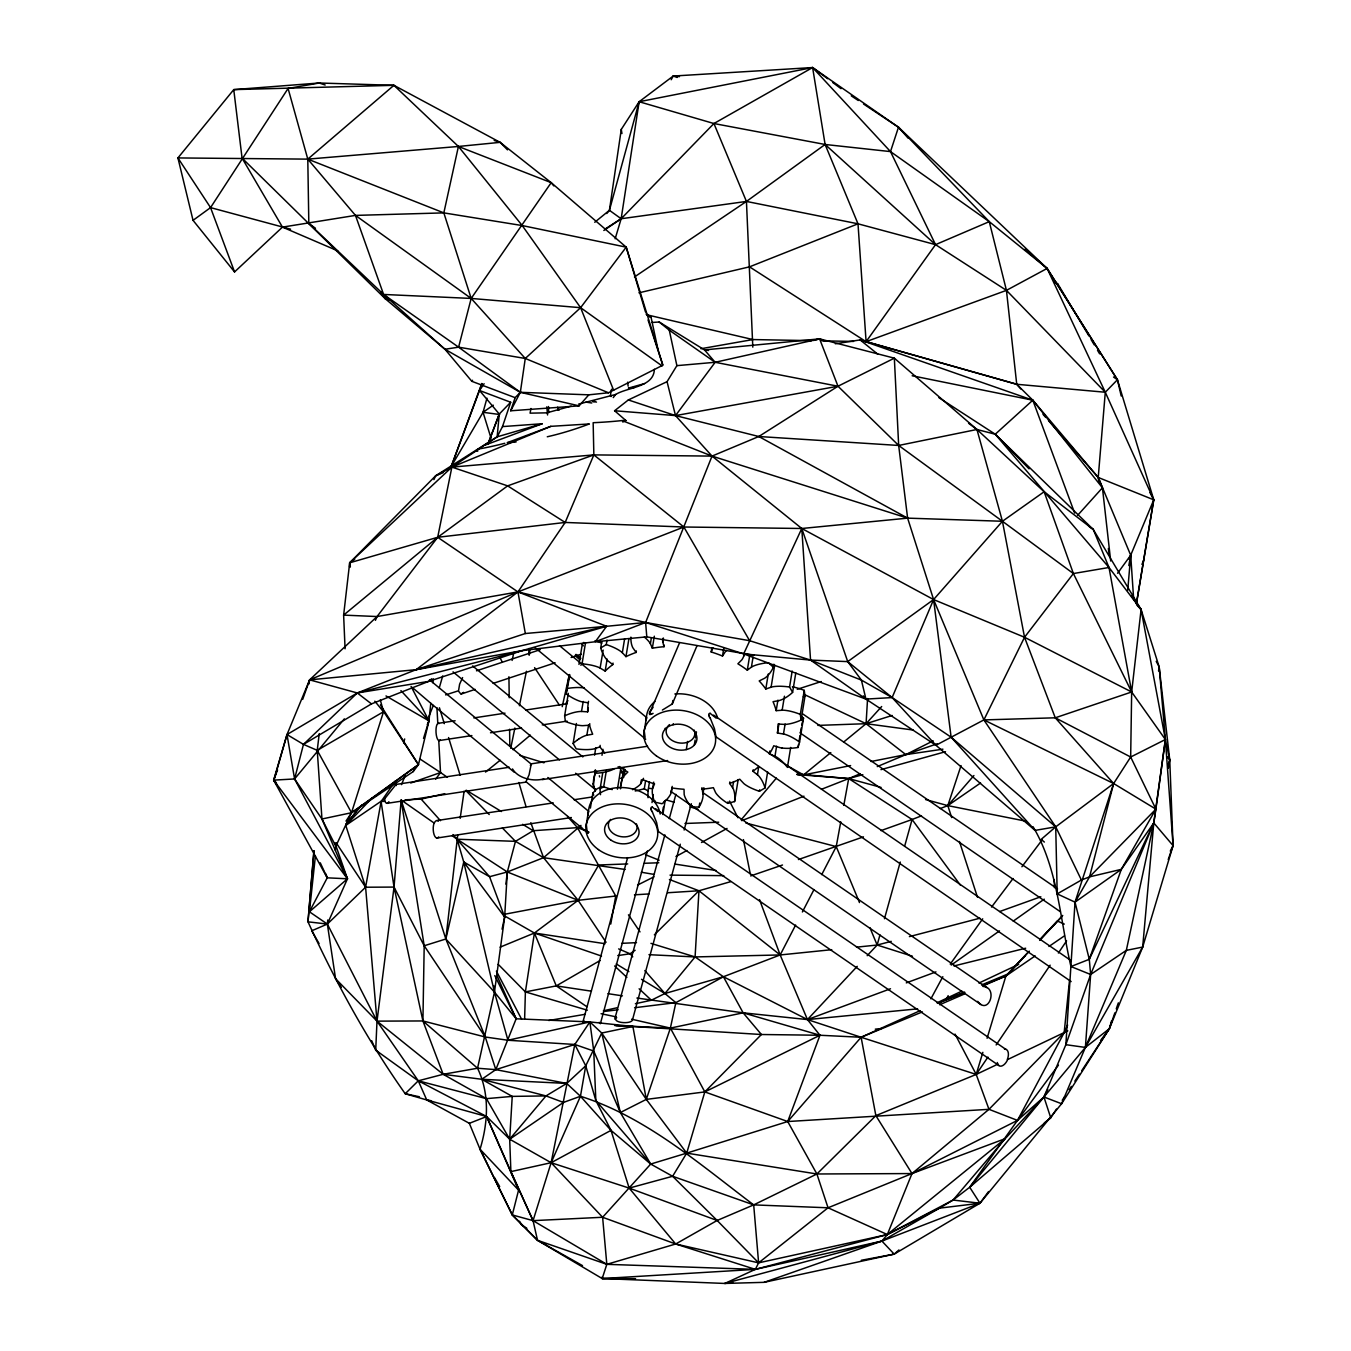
<?xml version="1.0" encoding="UTF-8"?>
<svg xmlns="http://www.w3.org/2000/svg" width="1351" height="1351" viewBox="0 0 1351 1351"><rect width="100%" height="100%" fill="white"/><g stroke="black" fill="none" stroke-linecap="round" stroke-linejoin="round"><path stroke-width="1.5" d="M645.086 737.308L644.241 730.992L646.453 717.381M752.811 347.173L746.444 201.434L713.919 123.532L639.141 101.73L621.274 129.409L609.419 210.3L606.734 213.542M526.147 781.368L529.085 774.798L531.281 763.822L647.551 746.242M313.888 850.775L307.994 921.821C335.369 981.704 367.134 1039.915 405.216 1093.736L426.73 1099.95L469.337 1123.323L480.044 1149.262L512.282 1214.937L537.512 1240.302L602.191 1278.553L724.812 1283.45L764.126 1282.335L894.193 1254.133L979.965 1203.234L1061.599 1103.75L1126.312 950.378L1153.788 822.928L1155.899 809.131L1130.669 757.016L1131.665 691.982L1141.088 609.571L1093.297 529.508L995.248 434.228L938.911 397.684M438.72 836.928A8.731 3.546 88.1 0 1 434.059 834.546A8.731 3.546 88.1 0 1 434.127 823.046L401.146 799.995L424.197 945.768L422.914 1020.951L443.162 1074.298L486.411 1098.65L509.682 1139.197L510.898 1171.621L533.054 1220.645L537.512 1240.302L582.501 1265.617M349.571 567.015L349.673 562.81L435.613 475.822L497.168 436.829L542.275 423.724L502.488 426.595L497.168 436.829L475.755 450.829A173.705 82.175 -26.1 0 0 477.73 451.2M524.644 1018.519L525.387 991.904L534.405 933.017L578.127 900.323L598.696 864.995L627.708 863.914M602.293 1276.763L602.191 1278.553L635.544 1278.671M649.578 714.341L649.713 713.075M988.577 1191.548L979.965 1203.234L881.916 1241.079L755.344 1269.366L606.819 1264.333L537.512 1240.302L512.282 1214.937L480.044 1149.262C488.099 1122.681 489.873 1093.803 477.545 1068.236L494.466 992.09L504.649 917.008L507.317 871.969L515.474 841.352L533.189 830.713L581.606 827.352M1056.482 1109.07L1050.74 1117.801L969.697 1187.242L953.08 1200.043L939.485 1208.149L887.337 1234.544L758.62 1262.847L717.145 1220.477L629.161 1188.103L551.124 1162.704L509.682 1139.197L512.232 1096.387L481.733 1079.28L443.162 1074.298L418.286 1080.817L405.216 1093.736L419.401 1096.759M867.578 698.535L866.075 723.697L843.632 742.087M764.126 1282.335L881.916 1241.079L939.485 1208.149L979.965 1203.234L969.697 1187.242L1043.935 1096.995L1065.855 1044.678L1075.024 902.147L1113.629 783.529L1130.669 757.016L1165.389 739.521L1159.175 666.904L1141.088 609.571L1131.463 595.859M588.209 812.694L588.192 815.177M732.766 1282.487L724.812 1283.45L755.344 1269.366L887.337 1234.544L953.08 1200.043L1005.212 1138.657L1043.935 1096.995L1085.393 1047.43L1090.645 974.493L1089.294 959.311L1075.024 902.147L1089.548 876.867L1155.899 809.131L1165.389 739.521L1141.088 609.571L1109.002 567.488L995.248 434.228L976.942 429.483L968.599 423.285M314.023 850.877L307.994 921.821L327.347 924.067L365.597 887.219L381.1 801.565L395.522 780.76M680.262 844.206L632.336 1020.377C629.684 1024.598 611.412 1022.538 616.681 1017.59M1098.819 481.648L1098.228 477.46L1105.287 392.246L1047.126 268.444L898.483 127.23L812.61 67.55L673.22 76.044L639.141 101.73L609.419 210.3L594.744 222.273M1127.73 590.286L1130.703 555.227L1153.754 499.819L1117.429 379.749L1047.126 268.444L1024.919 249.243M969.697 1187.242L1017.489 1120.401L1043.935 1096.995L1061.599 1103.75L1109.34 1028.736L1142.676 947.068L1153.788 822.928L1165.389 739.521L1131.665 691.982L1073.386 573.55L1044.137 491.747L976.942 429.483L894.345 358.167L819.601 338.865L704.513 349.909L659.187 322.011L652.128 322.467M497.168 436.829L499.262 414.048L510.695 402.26L479.521 390.49L484.114 383.718M529.356 654.931L529.98 648.666M1069.485 980.691L1064.166 1032.637L1017.489 1120.401L911.993 1173.563L828.045 1207.794L758.62 1262.847L755.344 1269.366L602.191 1278.553L606.819 1264.333L602.614 1217.268L551.124 1162.704L574.817 1044.475L589.88 1021.913L632.893 1026.49L761.407 1034.511L819.973 1035.254L861.111 1037.264L976.199 1074.433L997.832 1064.149A8.646 4.779 -65.2 0 0 1002.425 1065.719A8.646 4.779 -65.2 0 0 1007.66 1059.539L1067.797 1030.847M345.079 648.801L343.627 615.11L349.673 562.81L437.69 537.293L517.957 591.924L645.626 622.49L749.619 640.695L810.549 660.082L865.94 699.092L935.939 745.262L983.883 719.914L1055.266 717.803L1131.665 691.982L1109.002 567.488L1073.386 573.55L1002.442 521.266L907.619 518.142L712.028 456.098L593.849 454.899L507.638 485.87L437.69 537.293L377.047 616.546L309.632 679.857L287.003 734.556L294.586 778.953L321.96 818.993L351.513 812.728L413.237 771.573L418.455 764.649L428.959 720.877L430.8 703.28L412.275 687.439M432.928 682.762L433.35 678.793M315.408 855.909L309.413 911.773L327.347 924.067L376.997 1021.136L418.286 1080.817L426.73 1099.95L486.647 1116.534L509.682 1139.197L563.451 1102.433L580.457 1096.269C645.575 1116.753 700.038 1164.444 753.689 1204.889L828.045 1207.794L887.337 1234.544L1005.212 1138.657L911.993 1173.563L816.899 1173.985L686.713 1153.129L650.709 1164.055L602.614 1217.268L533.054 1220.645L512.282 1214.937L518.581 1190.113L486.647 1116.534L418.286 1080.817L375.713 1050.166L371.711 1040.743M327.786 919.98L327.347 924.067L335.572 978.715L341.33 987.294M335.386 850.303L335.825 846.199L351.513 812.728L383.515 711.774L380.29 699.852M505.899 884.162L507.317 871.969L543.558 857.682L580.964 825.41M587.01 830.578L586.334 824.718L588.344 811.647M319.056 943.538L311.709 930.805L327.347 924.067L347.46 878.792L321.96 818.993L317.232 750.345L319.258 733.61M716.199 737.629L714.476 728.729L710.086 717.719M716.334 737.055L1071.14 981.569M588.816 394.83L579.089 405.857L510.712 410.788L520.338 392.314L525.269 358.471L580.609 307.69L626.205 247.149L551.191 182.655L500.123 142.345L393.918 85.316L319.208 83.002L233.757 89.622L177.927 157.932L193.041 220.348L234.55 271.939L282.46 227.12L355.465 215.4L443.837 212.884L522.229 225.566L626.205 247.149L662.851 365.192L608.49 392.769L588.816 394.83L520.338 392.314L444.969 349.25L385.136 298.622L242.065 158.118L233.757 89.622L393.918 85.316L458.411 146.465L522.229 225.566L580.609 307.69L613.641 390.287M457.719 835.036L445.847 938.996L485.279 1037.011L495.817 1069.637L566.711 1083.434L580.457 1096.269L611.007 1130.365L650.709 1164.055L672.612 1176.282L753.689 1204.889L816.899 1173.985L875.87 1115.639L976.199 1074.433L987.936 1057.09M460.167 818.351L464.119 791.23M1158.55 671.008L1159.175 666.904L1156.22 661.348M615.161 238.789L621.156 218.744L639.141 101.73L812.61 67.55L827.656 78.713M308.991 683.944L309.632 679.857L517.957 591.924L683.876 527.008L801.785 528.494L907.619 518.142L933.592 599.557L983.883 719.914L1055.722 826.846L1081.408 880.041L1089.548 876.867L1121.313 869.352L1153.788 822.928L1173.073 845.608L1142.676 947.068L1085.393 1047.43L1065.855 1044.678L1090.645 974.493L1153.788 822.928L1089.294 959.311L1070.938 966.539C1060.062 920.014 1058.036 868.473 1033.059 826.744M672.224 786.383L671.211 792.463L671.937 787.92A95.769 70.843 9.3 0 0 684.028 789.271L684.163 794.388A15.3 11.315 9.3 0 0 684.484 795.655L684.619 796.077A31.529 23.322 9.3 0 0 685.464 798.137L685.717 798.661A40.918 30.262 9.3 0 0 687.287 801.396L688.031 802.545A51.406 38.014 9.3 0 0 691.628 807.071L699.075 807.02A51.406 38.014 9.3 0 0 701.389 802.46L701.845 801.295A40.918 30.262 9.3 0 0 702.638 798.542L702.74 798.036A31.529 23.322 9.3 0 0 703.01 795.959L703.027 795.536A15.3 11.315 9.3 0 0 702.993 794.27L703.871 787.717M602.749 772.688L600.013 789.457L600.503 794.675M583.227 701.456L581.504 711.453L587.668 711.842A95.769 70.843 9.3 0 1 588.293 702.841L581.656 701.743A15.3 11.315 9.3 0 1 579.9 701.237L579.511 701.101A31.529 23.322 9.3 0 1 576.793 700.021L576.168 699.734A40.918 30.262 9.3 0 1 572.841 698.062L571.473 697.285A51.406 38.014 9.3 0 1 566.153 693.789L569.109 675.77M566.153 693.789L569.919 674.909M588.563 725.217L586.841 735.248L592.684 734.184A95.769 70.843 9.3 0 1 589.543 725.2L582.94 725.673A15.3 11.315 9.3 0 1 581.15 725.588L580.592 725.538A31.529 23.322 9.3 0 1 577.789 725.132L577.097 724.997A40.918 30.262 9.3 0 1 573.331 724.119L571.76 723.68A51.406 38.014 9.3 0 1 565.41 721.485L564.634 715.861L568.315 693.35M578.971 664.439L582.247 644.444L583.835 642.4M580.846 665.266L582.061 663.865L585.49 642.856M600.165 745.364L599.928 746.867L594.085 748.859A15.3 11.315 9.3 0 1 592.363 749.197L591.958 749.248A31.529 23.322 9.3 0 1 589.07 749.518L588.377 749.569A40.918 30.262 9.3 0 1 584.561 749.585L582.923 749.518A51.406 38.014 9.3 0 1 576.185 748.842L573.128 743.506L576.404 723.494M588.293 702.841L588.529 701.338M587.668 711.842L588.327 707.84M603.154 650.084L600.131 668.036L605.164 671.075A95.769 70.843 9.3 0 1 612.78 664.591L607.832 660.757A15.3 11.315 9.3 0 1 606.768 659.643L606.464 659.271A31.529 23.322 9.3 0 1 605.028 657.363L604.708 656.873A40.918 30.262 9.3 0 1 603.137 654.12L602.563 652.938A51.406 38.014 9.3 0 1 600.705 647.94L601.702 641.945M589.543 725.2L589.779 723.697M600.722 647.94L606.278 644.596L607.004 640.104M605.164 671.075L607.139 659.068M594.575 755.141L595.808 747.643M612.78 664.591L613.033 663.088M590.387 808.101L592.853 793.105L596.821 788.933L601.87 786.468M601.989 755.293L602.968 749.298M636.372 650.946L636.118 652.432A95.769 70.843 9.3 0 0 625.969 656.637L622.338 652.719L624.635 638.719M600.131 788.697A37.946 28.067 9.3 0 1 603.677 786.873L606.379 770.374M625.969 656.637L628.924 638.635M617.441 789.187L620.7 769.175L623.588 775.592M620.464 788.832L620.7 787.329M620.953 785.826L623.909 767.824M620.464 788.19A51.406 38.014 9.3 0 1 620.92 783.816L621.156 782.617A40.918 30.262 9.3 0 1 621.933 779.865L622.135 779.375A31.529 23.322 9.3 0 1 623.014 777.45L623.233 777.061A15.3 11.315 9.3 0 1 623.942 775.981L625.31 769.53M664.287 645.204L664.033 646.707A95.769 70.843 9.3 0 0 652.347 648.21L650.405 643.751L651.385 637.756M652.347 648.21L654.306 636.203M664.033 646.707L662.834 642.164L663.493 638.162M643.481 778.328L640.661 783.85L641.37 779.78M647.99 797.698L648.007 790.96A37.946 28.067 9.3 0 0 644.275 788.798L645.592 780.794M648.007 790.96L649.476 781.959M671.211 792.463L671.143 792.767A15.3 11.315 9.3 0 1 670.603 794.101L670.417 794.489A31.529 23.322 9.3 0 1 669.285 796.33L668.981 796.786A40.918 30.262 9.3 0 1 667.056 799.133L666.161 800.096A51.406 38.014 9.3 0 1 661.99 803.761L654.661 802.072A51.406 38.014 9.3 0 1 653.023 797.056L652.736 795.823A40.918 30.262 9.3 0 1 652.33 792.936L652.297 792.395A31.529 23.322 9.3 0 1 652.33 790.301L652.347 789.98A15.3 11.315 9.3 0 1 652.567 788.646L653.732 782.111M652.009 802.612L653.31 794.608M695.123 740.01L694.279 745.11A17.343 12.834 9.3 0 1 670.468 747.458A17.343 12.834 9.3 0 1 665.097 729.219L665.266 728.206M654.661 802.072L654.914 800.569M673.102 724.744L673.271 723.714M662.615 811.698L663.358 807.189M664.084 802.697L664.337 801.194M662.868 814.552L665.165 800.552M686.291 749.602L687.625 741.446M695.444 737.984L696.457 731.854M726.517 650.506L726.348 650.658A15.3 11.315 9.3 0 0 725.386 651.621L722.498 656.046A95.769 70.843 9.3 0 0 711.183 651.976L711.842 647.973M691.628 807.071L691.881 805.568M722.498 656.046L723.714 648.531M702.908 793.746L701.946 787.667M699.075 807.02L699.734 803.034M743.793 655.995L743.607 656.502A31.529 23.322 9.3 0 1 742.712 658.427L742.51 658.798A15.3 11.315 9.3 0 1 741.783 659.896L737.882 663.797A95.769 70.843 9.3 0 1 747.306 670.18L749.754 655.184M701.693 789.17A95.769 70.843 9.3 0 0 713.379 787.667L715.574 792.547A15.3 11.315 9.3 0 0 716.435 793.814L716.655 794.101A31.529 23.322 9.3 0 0 718.377 796.026L718.816 796.482A40.918 30.262 9.3 0 0 721.383 798.796L722.565 799.741A51.406 38.014 9.3 0 0 727.733 803.355L734.572 801.565A51.406 38.014 9.3 0 0 734.826 796.533L734.758 795.317A40.918 30.262 9.3 0 0 734.353 792.412L734.235 791.889A31.529 23.322 9.3 0 0 733.627 789.795L733.475 789.372A15.3 11.315 9.3 0 0 732.918 788.14L729.608 783.428L729.861 781.925M727.75 803.355L727.986 801.852M747.306 670.18L751.409 667.141L753.047 657.143M732.597 787.616L733.576 781.604M734.572 801.565L738.186 779.561M781.976 748.015L782.533 748.082A31.529 23.322 9.3 0 0 785.336 748.302L786.046 748.336A40.918 30.262 9.3 0 0 789.862 748.302L791.483 748.218A51.406 38.014 9.3 0 0 798.019 747.458L799.572 742.087A51.406 38.014 9.3 0 0 794.27 738.592L792.902 737.815A40.918 30.262 9.3 0 0 789.575 736.126L788.933 735.839A31.529 23.322 9.3 0 0 786.366 734.826L785.826 734.64A15.3 11.315 9.3 0 0 784.222 734.15L777.433 733.036A95.769 70.843 9.3 0 0 778.058 724.035L784.745 724.423A15.3 11.315 9.3 0 0 786.552 724.305L787.093 724.237A31.529 23.322 9.3 0 0 789.778 723.798L790.436 723.663A40.918 30.262 9.3 0 0 793.932 722.751L795.401 722.295A51.406 38.014 9.3 0 0 801.109 720.015L800.316 714.392A51.406 38.014 9.3 0 0 793.983 712.18L792.395 711.741A40.918 30.262 9.3 0 0 788.629 710.862L787.937 710.744A31.529 23.322 9.3 0 0 785.134 710.339L784.576 710.288A15.3 11.315 9.3 0 0 782.888 710.187L776.183 710.66A95.769 70.843 9.3 0 0 773.042 701.693L779.493 700.477A15.3 11.315 9.3 0 0 780.962 699.97L781.452 699.784A31.529 23.322 9.3 0 0 783.732 698.737L784.289 698.45A40.918 30.262 9.3 0 0 787.143 696.728L788.292 695.934A51.406 38.014 9.3 0 0 792.615 692.371L789.558 687.034A51.406 38.014 9.3 0 0 782.82 686.359L781.165 686.274A40.918 30.262 9.3 0 0 777.349 686.308L776.656 686.342A31.529 23.322 9.3 0 0 773.92 686.595L773.363 686.68A15.3 11.315 9.3 0 0 771.776 686.984L765.797 689.01L768.263 674.014M729.608 783.428A95.769 70.843 9.3 0 0 739.757 779.223L743.793 783.512A15.3 11.315 9.3 0 0 745.11 784.559L745.549 784.863A31.529 23.322 9.3 0 0 747.812 786.265L748.386 786.603A40.918 30.262 9.3 0 0 751.73 788.292L753.199 788.933A51.406 38.014 9.3 0 0 759.448 791.281L765.021 787.92A51.406 38.014 9.3 0 0 763.163 782.938L762.589 781.739A40.918 30.262 9.3 0 0 761.035 779.003L760.697 778.514A31.529 23.322 9.3 0 0 759.279 776.589L758.958 776.217A15.3 11.315 9.3 0 0 757.945 775.136L752.946 771.286L753.199 769.783M765.797 689.01A95.769 70.843 9.3 0 0 759.194 680.938L764.497 678.32A15.3 11.315 9.3 0 0 765.797 677.408L765.983 677.256A31.529 23.322 9.3 0 0 767.824 675.534L768.212 675.128A40.918 30.262 9.3 0 0 770.121 672.781L770.864 671.734A51.406 38.014 9.3 0 0 773.363 667.225L773.853 664.219M771.1 687.169L774.697 665.165M757.421 774.697L758.738 766.692M759.465 791.281L759.701 789.778M776.183 710.66L777.906 700.173M786.772 766.574A51.406 38.014 9.3 0 0 783.648 762.96L782.634 761.93A40.918 30.262 9.3 0 0 780.051 759.6L779.561 759.194A31.529 23.322 9.3 0 0 777.45 757.658L777.011 757.354A15.3 11.315 9.3 0 0 775.609 756.543L769.428 753.926L769.918 750.92M765.021 787.92L767.638 771.928M777.433 733.036L778.919 724.035M782.145 710.204L784.441 696.204M774.967 756.222L776.605 746.225M789.558 687.034L792.176 671.025M783.479 733.998L785.117 724.001M792.598 692.371L795.807 672.866M787.413 767.436L790.69 747.424M800.316 714.392L804.25 690.378A51.406 38.014 9.3 0 0 797.901 688.183L796.33 687.743A40.918 30.262 9.3 0 0 792.564 686.865L792.328 686.832M801.109 720.015L805.027 696.018L804.25 690.378M798.019 747.458L798.509 744.452M799.015 741.463L799.995 735.451M800.484 732.462L801.211 727.953M801.717 724.947L803.507 718.09A51.406 38.014 9.3 0 0 800.586 716.047M799.572 742.087L803.507 718.09M1136.377 603.846L1153.754 499.819L1105.287 392.246L1006.444 290.364L935.534 244.649L825.106 144.473L713.919 123.532L621.156 218.744L603.829 230.481M1136.411 603.762L1153.754 499.819L1149.988 492.642M1168.345 768.229L1169.746 759.954L1159.175 666.904M335.572 978.715L376.997 1021.136L422.914 1020.951L485.279 1037.011L507.959 1040.253L574.817 1044.475L585.743 1065.787L595.842 1100.525L611.007 1130.365L629.161 1188.103L672.612 1176.282L686.713 1153.129L646.302 1099.393L632.893 1026.49L601.735 1033.025L585.743 1065.787L580.457 1096.269L551.124 1162.704L533.054 1220.645L606.819 1264.333L675.686 1244.001L717.145 1220.477L753.689 1204.889L758.62 1262.847L675.686 1244.001L602.614 1217.268M610.77 924.033L615.735 896.017L577.384 827.504L567.538 816.544M1128.828 565.562L1130.703 555.227L1098.228 477.46L1032.806 400.2L1016.729 384.275L860.131 339.912L835.34 343.779M840.761 821.847L836.235 846.587L821.729 874.604M843.784 805.365L848.698 778.581L860.131 773.785M646.183 720.505L646.538 717.499L559.5 645.677M530.994 408.492L530.065 413.153L546.733 412.849L571.22 406.127M1073.386 573.55L1024.531 637.267L983.883 719.914L1113.629 783.529L1155.899 809.131L1121.313 869.352L1075.024 902.147L1057.191 893.889L1055.722 826.846L951.121 737.19L892.133 697.572L865.94 699.092L743.658 653.901L645.626 622.49L606.633 626.29L517.957 591.924L377.047 616.546L343.627 615.11L437.69 537.293L451.876 467.108L479.098 448.904A175.613 25.247 -22 0 0 504.818 443.28M510.729 748.302L514.866 728.02M519.409 705.729L526.434 671.261M595.386 770.745L594.964 772.721M502.048 929.184L504.649 917.008L489.552 876.698L452.957 834.58M608.49 392.769L525.269 358.471L471.178 298.436L443.837 212.884L458.411 146.465L500.123 142.345L507.503 149.843M562.219 706.674L569.345 674.521M512.097 660.436L513.904 652.313M594.913 772.958L593.477 783.36M452.061 835.661L457.111 839.224L463.748 862.022L445.847 938.996L494.466 992.09L516.15 1018.789L589.88 1021.913L601.735 1033.025L646.302 1099.393L704.817 1091.912L819.973 1035.254L807.459 1019.583L780.169 954.954L759.515 899.631M302.658 699.43L309.632 679.857L416.142 669.674L522.178 650.625L595.284 641.742L606.633 626.29L525.336 633.518L416.142 669.674L357.289 692.962L303.468 744.384L294.586 778.953L347.46 878.792L309.413 911.773L327.229 877.829L325.963 874.029M325.186 85.012L319.208 83.002L288.084 88.457L307.792 159.131L308.822 223.439L383.6 294.45L444.969 349.25L458.597 347.173L471.178 298.436L551.191 182.655L458.411 146.465L307.792 159.131L177.927 157.932L210.553 207.615L234.55 271.939M1089.548 876.867L1113.629 783.529L1055.266 717.803L1024.531 637.267L1002.442 521.266L976.942 429.483L898.668 445.458L758.806 436.508L675.517 415.601L628.333 399.947L614.587 410.755L625.885 420.533A173.705 82.175 -26.1 0 1 622.777 422.036M403.594 742.949L404.675 738.946M582.771 1022.504L627.624 857.615M600.368 1023.72L647.349 851.046M614.756 1019.093L664.878 834.834M669.285 818.638L675.888 794.337M684.13 830.038L691.29 803.71M481.767 383.481L451.285 466.331L483.05 412.308L486.968 398.173M879.957 934.909L877.154 945.041L867.19 955.681M884.466 918.714L900.256 862.022M904.748 845.827L912.077 819.5L921.483 815.852M1081.763 1070.651L1109.34 1028.736L1111.603 1020.714M439.261 687.879L442.723 675.888M1058.458 1065.128L1017.489 1120.401L988.983 1109.323L976.199 1074.433L982.852 1052.328M987.091 1038.277L1005.887 975.996L1028.736 951.56M413.237 771.573L414.436 767.672M423.522 738.423L428.959 720.877L411.059 686.376M877.812 354.198L860.131 339.912L866.092 341.668L935.534 244.649L890.495 151.599L898.483 127.23L863.509 103.993M951.695 817.575L947.811 805.618L961.051 765.578M1167.771 765.882L1169.746 759.954L1165.389 739.521L1173.073 845.608L1168.227 859.54M502.488 426.595L510.695 402.26M510.712 410.788L515.136 397.667L520.338 392.314L579.089 405.857M1100.558 1040.523L1109.34 1028.736L1114.879 1012.811M1116.264 1008.825L1118.341 1002.847M396.248 785.59L396.113 784.424L509.293 767.25M277.563 769.935L273.645 780.135L327.229 877.829L347.46 878.792L334.862 842.771M1089.294 959.311L1121.313 869.352M451.285 466.331L482.037 383.65M488.319 443.381L499.262 414.048L479.521 390.49M487.812 444.276L499.262 414.048M496.813 975.338L516.15 1018.789L495.817 1069.637L481.733 1079.28L545.99 1095.914L563.451 1102.433M754.078 655.336L646.791 636.861L645.626 622.49L712.028 456.098L758.806 436.508L837.992 386.234L894.345 358.167L898.668 445.458L907.619 518.142L758.806 436.508M428.757 716.824L433.333 705.442M401.517 784.627L405.266 775.288M1067.611 1025.071L1064.166 1032.637L988.983 1109.323L911.993 1173.563L887.337 1234.544L881.916 1241.079L724.812 1283.45M530.403 765.392L531.112 763.957M1141.95 564.414L1143.52 560.564M1129.081 559.111L1130.703 555.227L1133.675 599.422M662.378 710.052L672.308 703.955L696.981 645.778M277.259 785.218L273.645 780.135L287.003 734.556L357.289 692.962L522.178 650.625L606.633 626.29L416.142 669.674L517.957 591.924L565.174 522.449L593.849 454.899L593.157 422.711A201.434 83.306 -1.6 0 0 622.085 420.566L625.885 420.533M649.899 712.602L679.57 642.755M652.736 788.106L654.543 783.901A95.769 70.843 9.3 0 1 643.245 779.831M711.183 651.976L712.99 647.754M375.409 620.345L377.047 616.546M433.907 479.622L435.613 475.822L451.876 467.108L550.836 426.342L589.357 423.944A173.705 82.175 -26.1 0 1 547.273 436.778M659.187 322.011L669.285 330.184L676.885 365.648L667.056 381.674L675.517 415.601L712.028 456.098L801.785 528.494L743.658 653.901L810.549 660.082L847.719 661.618L892.133 697.572L935.939 745.262L1035.086 830.392L1055.722 826.846L1113.629 783.529M427.254 724.643L428.959 720.877L400.909 690.597M946.443 999.335L948.166 995.653M1170.287 851.096L1173.073 845.608L1169.746 759.954L1167.146 756.796M635.375 1003.725L651.368 1000.213L664.928 993.509L723.41 976.739L780.169 954.954L795.621 925.063M802.393 911.976L813.994 889.566M1044.34 1122.934L1050.74 1117.801L1043.935 1096.995L1047.802 1089.548M930.89 998.828L942.829 976.705M671.194 79.726L673.22 76.044L679.469 76.635M378.787 1052.919L375.713 1050.166L376.997 1021.136L365.597 887.219L345.772 825.41L384.663 798.829L395.978 784.475M1043.935 1096.995L1046.13 1093.499M672.308 703.955L672.882 700.494M462.599 677.577L459.61 684.231L458.529 690.766L445.61 694.904M193.041 220.348L210.553 207.615L288.084 88.457M1062.224 1100.339L1064.52 1096.843M1069.114 1089.852L1071.411 1086.373M1074.856 1081.121L1079.466 1074.146M346.008 821.053L351.513 812.728L418.455 764.649L380.408 704.884M996.143 1044.948L1050.149 965.171M1058.373 953.029L1066.581 940.887M515.136 397.667L471.837 381.32L472.563 380.273M582.923 1022.032L584.358 1021.12M950.226 964.124L982.717 918.832M1117.581 573.28L1130.703 555.227M435.681 779.189L440.527 772.552L438.754 740.618L471.871 735.586M653.107 707.215L651.013 710.39A12.277 6.096 -62.4 0 0 650.388 711.234M614.587 410.755L675.517 415.601L715.152 362.288L819.601 338.865L825.343 341.296M613.253 397.616L615.566 394.492C627.691 387.061 654.019 387.315 654.34 369.296M640.644 783.867L640.34 784.239A15.3 11.315 9.3 0 1 639.395 785.218L639.04 785.522A31.529 23.322 9.3 0 1 637.182 786.957L636.693 787.295A40.918 30.262 9.3 0 1 633.839 789.018L632.555 789.693M991.533 907.078L1013.047 878.522M1021.913 866.751L1042.178 839.866M565.495 703.854L567.96 700.645M344.336 718.867L294.586 778.953L273.645 780.135L347.46 878.792M345.687 824.482L361.747 805.095M463.629 692.371L460.843 694.009L458.698 691.408M509.682 1139.197L545.99 1095.914L566.711 1083.434L585.743 1065.787M741.159 819.821L776.386 778.092M940.296 808.54L947.811 805.618L973.919 775.542M920.2 1010.632L861.111 1037.264L787.717 1121.533L686.713 1153.129L704.817 1091.912L761.407 1034.511L743.134 1012.828L723.41 976.739L695.09 956.93L650.962 943.37M1109.002 567.488L1093.297 529.508L1044.137 491.747L1002.442 521.266L933.592 599.557L847.719 661.618L861.398 680.093L865.94 699.092L863.289 695.883M624.314 775.558L627.843 772.063A95.769 70.843 9.3 0 1 619.552 766.524M1077.507 515.474L1102.433 487.795L1098.228 477.46L1048.494 420.6M881.679 706.522L866.075 723.697L817.879 725.403M1029.361 951.172L1005.887 975.996L983.308 985.791M1040.54 939.097L1062.73 915.421M857.243 966.337L807.459 1019.583L743.134 1012.828L636.895 998.034M1040.169 939.333L1057.309 920.994L1064.301 924.101M1025.46 955.562L1008.403 973.801L981.552 984.947M1039.662 940.38L1062.393 916.062M371.728 798.34L345.772 825.41L358.792 807.966L418.455 764.649L381.455 708.279M654.374 934.808L698.957 890.765L730.79 881.629M350.365 566.981L349.673 562.81L451.876 467.108L593.849 454.899L683.876 527.008L749.619 640.695M1110.691 561.02L1102.433 487.795L1032.806 400.2L995.248 434.228L1029.074 468.848M861.313 1260.28L894.193 1254.133L898.922 1249.962M1055.722 826.846L1041.148 839.393L1044.374 842.061M662.074 365.918L580.609 307.69L471.178 298.436L355.465 215.4L307.792 159.131L393.918 85.316M513.042 749.704L530.335 735.147M431.813 678.726L428.639 681.394L371.474 703.888L303.468 744.384L287.003 734.556L274.084 779.73L276.448 783.158M797.259 774.461L803.575 774.9L830.814 752.591M485.533 772.063L500.157 760.241M1085.393 1047.43L1109.34 1028.736M577.451 739.943L578.6 739.149M349.673 562.81L354.722 559.23M951.256 965.053L999.487 930.89M1013.25 921.129L1044.255 899.158M491.072 438.281L483.05 412.308L493.267 405.165M925.57 799.556L947.811 805.618L980.573 782.989M635.139 950.277L630.073 953.772L617.762 955.596M1035.17 955.917L1005.887 975.996L982.481 985.386M1048.967 946.46L1064.47 935.838M634.463 276.955L746.444 201.434L825.106 144.473L890.495 151.599L989.27 221.648L1047.126 268.444L1117.429 379.749L1121.212 395.995M751.409 667.141L751.967 666.803A15.3 11.315 9.3 0 1 753.301 666.127L753.774 665.925A31.529 23.322 9.3 0 1 756.188 665.03L756.813 664.844A40.918 30.262 9.3 0 1 760.326 663.932L761.863 663.611A51.406 38.014 9.3 0 1 768.347 662.699L773.363 667.225M614.215 768.803L613.945 768.972A15.3 11.315 9.3 0 1 612.425 769.732L611.952 769.935A31.529 23.322 9.3 0 1 609.537 770.83L608.913 771.033A40.918 30.262 9.3 0 1 605.4 771.945L603.863 772.265A51.406 38.014 9.3 0 1 597.378 773.177L594.508 770.661M605.434 228.826L621.156 218.744L746.444 201.434L858.003 223.81L935.534 244.649L989.27 221.648L1006.444 290.364L1016.729 384.275L1020.883 389.004M543.828 778.885C533.392 781.841 518.244 778.531 512.502 768.939M303.468 744.384L317.232 750.345L383.515 711.774L374.818 701.186M498.181 964.293L525.387 991.904L556.274 985.892L599.996 960.578M479.098 448.904L475.755 450.829M1057.191 893.889L1081.408 880.041M713.919 123.532L812.61 67.55L890.495 151.599M675.939 856.517L686.899 850.505M701.49 842.484L727.041 828.45M611.007 1130.365L551.124 1162.704L510.898 1171.621L486.647 1116.534L469.337 1123.323M1047.126 268.444L1006.444 290.364L866.092 341.668L749.518 266.839L638.955 292.812M637.588 885.057L653.968 876.833M933.169 740.855L905.829 754.618L877.272 766.591M635.257 791.027L644.275 788.798M628.333 399.947L667.056 381.674M937.273 1002.695L961.878 991.094M978.918 983.072L1018.671 964.344M939.62 1004.756L964.445 993.981M435.613 475.822L443.28 472.58M937.425 1003.269L964.276 992.124M634.582 1007.728L675.855 1002.645L723.41 976.739L807.459 1019.583L861.111 1037.264L922.395 1011.882M500.073 947.169L534.405 933.017L605.147 943.724M937.628 1003.354L964.935 992.411M749.518 266.839L858.003 223.81L825.106 144.473L812.61 67.55M741.75 820.665L803.98 796.178M821.476 789.288L848.698 778.581L862.816 774.663M653.124 713.379L652.736 713.531A23.828 1.554 -15.8 0 1 649.493 713.818M645.626 622.49L595.284 641.742L646.791 636.861M652.026 713.801L650.236 714.426M484.384 445.374L542.275 423.724M550.836 426.342L507.199 442.672A173.705 82.175 -26.1 0 0 516.082 441.98M890.495 988.763L807.459 1019.583L917.599 1008.859M906.301 982.886L935.956 971.893M863.458 836.86L798.424 859.54M880.97 830.612L912.077 819.5L960.392 885.158M999.639 911.537L1040.844 896.76M410.704 783.006L440.527 772.552L447.367 777.298M937.206 743.776L905.829 754.618L871.057 761.508M750.666 875.921L782.516 865.012M476.498 670.822L540.197 649.679M461.248 694.026L475.147 689.382M493.132 683.403L555.126 662.801M571.135 657.481L581.133 654.171M522.178 650.625L428.639 681.394L357.289 692.962L309.632 679.857M797.259 689.28L821.273 681.546M892.167 715.456L866.075 723.697L805.095 694.887M388.902 801.717A8.714 3.259 89.3 0 1 384.9 801.295L381.1 801.565L394.036 887.083L424.197 945.768L445.847 938.996L401.146 799.995L394.036 887.083L376.997 1021.136L443.162 1074.298L477.545 1068.236L495.817 1069.637L574.817 1044.475L593.748 1051.044L620.345 1112.532L650.709 1164.055L595.842 1100.525L593.748 1051.044L589.88 1021.913L583.75 1022.167M578.566 404.118L615.566 394.492M644.511 383.583L628.384 388.142L634.632 387.433M880.97 769.631L945.497 751.713M813.505 340.486L819.601 338.865L837.992 386.234L898.668 445.458L1002.442 521.266M615.735 896.017L578.127 900.323L507.317 871.969L489.552 876.698L463.748 862.022L494.466 992.09L507.959 1040.253L589.88 1021.913M891.255 941.36L877.154 945.041L856.517 947.152M909.392 936.615L979.897 918.207M953.958 965.965L1025.662 948.216M586.841 735.248L586.283 735.383A15.3 11.315 9.3 0 0 584.763 735.89L584.409 736.042A31.529 23.322 9.3 0 0 581.994 737.139L581.454 737.426A40.918 30.262 9.3 0 0 578.6 739.149M405.131 799.809L421.124 799.1L444.749 793.662M593.123 401.889L595.166 401.433M603.39 1010.784L617.373 1007.694M1142.676 947.068L1126.312 950.378L1090.645 974.493L1070.938 966.539M797.31 774.292L803.575 774.9L850.606 765.578M504.447 914.289L578.127 900.323L606.059 942.289M675.517 415.601L837.992 386.234L715.152 362.288L676.885 365.648M700.949 348.727L752.912 339.557L811.596 340.655M548.793 1020.512L585.253 1014.28M387.112 803.338L526.417 782.026M436.897 838.042L571.355 817.541M438.518 723.292L455.135 720.759M473.846 717.921L505.021 713.176M525.809 710.018L567.369 703.702M490.497 732.766L521.554 728.037M542.258 724.896L567.082 721.13M542.123 779.628L667.664 760.545M437.065 820.53L553.251 802.899M574.006 799.741L592.684 796.904M942.93 749.18L905.829 754.618L866.075 723.697L913.175 730.03M603.644 1011.527L618.082 1009.754M437.69 537.293L565.174 522.449L683.876 527.008M648.953 954.684L695.09 956.93L780.169 954.954L831.743 949.685M875.296 1029.158L881.511 1028.55M647.821 315.762L651.098 317.451L658.477 351.885L648.041 319.934M634.463 894.835L649.02 893.923M667.749 892.741L698.957 890.765L780.169 954.954M988.983 1109.323L787.717 1121.533L704.817 1091.912L670.383 1028.094L675.855 1002.645L664.928 993.509L641.505 979.289M621.865 943.336L636.49 942.643M684.957 823.485L718.715 822.219M644.275 863.289L658.781 862.765M545.99 1095.914L512.232 1096.387L486.411 1098.65L418.286 1080.817M982.869 986.416C998.541 987.091 988.729 1016.104 977.668 1001.344M670.012 875.127L723.781 875.651M822.083 340.84L853.528 341.431M581.504 711.453L581.031 711.453A15.3 11.315 9.3 0 0 579.191 711.572L578.633 711.622A31.529 23.322 9.3 0 0 575.965 712.061L575.306 712.197A40.918 30.262 9.3 0 0 571.794 713.125L570.342 713.581A51.406 38.014 9.3 0 0 564.634 715.844M648.818 788.41L652.465 788.545M578.127 900.323L543.558 857.682L515.474 841.352L457.111 839.224L507.317 871.969M471.178 298.436L383.6 294.45L355.465 215.4M616.157 1025.561L670.383 1028.094L743.134 1012.828L819.973 1035.254L787.717 1121.533L816.899 1173.985L828.045 1207.794M481.733 1079.28L566.711 1083.434M614.908 1025.595L624.888 1026.101M628.89 1026.287L632.893 1026.49M797.006 774.562L848.698 778.581L881.072 787.413M797.31 774.022L848.698 778.581L912.077 819.5M953.08 1200.043L979.965 1203.234M483.05 412.308L499.718 414.521M708.515 350.483L704.513 349.909L715.152 362.288L669.285 330.184M504.176 915.691L534.405 933.017L556.274 985.892L591.417 991.178M607.95 993.66L622.423 995.856M585.929 402.108L591.789 403.003M675.196 864.116L715.996 870.5M603.677 786.873L612.239 789.609M389.122 299.99L385.136 298.622L383.6 294.45L458.597 347.173L525.269 358.471M625.108 869.47L543.558 857.682L530.808 822.675M641.353 872.239L653.546 874.317M426.73 1099.95L430.868 1100.677M710.238 713.429L716.216 718.175M652.33 807.172L658.123 811.596M947.811 805.618L1025.679 821.138M912.161 375.764L1032.806 400.2L1074.67 513.127M601.077 1013.723L616.259 1016.881M646.926 314.817L752.912 339.557M290.583 229.18L210.553 207.615M745.836 823.012L836.235 846.587L859.489 902.569M666.127 799.893L674.098 802.224M690.023 806.885L697.994 809.215M525.387 991.904L587.381 1010.193M592.819 401.011L596.483 402.108M519.932 755.429L543.997 762.808M494.196 140.453L500.123 142.345M912.482 956.255L877.154 945.041L869.926 927.664M755.344 1269.366L675.686 1244.001L629.161 1188.103M451.876 467.108L507.638 485.87L565.174 522.449M534.405 933.017L601.516 956.069M860.131 339.912L1032.806 400.2M673.22 76.044L677.172 77.463M601.837 643.042L601.448 642.907A31.529 23.322 9.3 0 0 598.78 642.046L598.105 641.843A40.918 30.262 9.3 0 0 594.66 641.05M669.42 879.501L698.957 890.765L695.09 956.93L664.928 993.509L644.815 970.575M307.792 159.131L443.837 212.884M622.085 420.566L712.028 456.098M577.384 827.504L589.07 832.182M645.525 854.744L659.153 860.199M1098.228 477.46L1153.754 499.819M618.64 948.909L630.073 953.772L632.758 956.829M337.75 250.864L282.46 227.12L242.065 158.118M1054.219 282.46L1058.019 284.25L1088.957 335.994M1131.665 691.982L1024.531 637.267L933.592 599.557L801.785 528.494L810.549 660.082L861.398 680.093L892.133 697.572L933.592 599.557L951.121 737.19L1035.086 830.392M1055.266 717.803L1130.669 757.016M600.131 668.036L599.608 667.766A15.3 11.315 9.3 0 0 598.037 667.107L597.514 666.904A31.529 23.322 9.3 0 0 594.845 666.043L594.17 665.857A40.918 30.262 9.3 0 0 590.421 664.979L588.783 664.692A51.406 38.014 9.3 0 0 582.061 663.848M787.16 765.696L803.575 774.9M385.998 695.934L428.959 720.877M466.196 790.217L501.457 811.529M522.617 824.313L533.189 830.713M616.276 963.972L628.89 971.639M648.919 315.678L646.082 313.939L651.098 317.451M526.839 1228.295L521.57 1224.918L519.493 1221.27M420.279 759.194L440.527 772.552M851.265 95.853L858.273 100.514M618.116 766.726L620.43 768.753M556.274 985.892L586.891 1006.748M802.595 713.818L1057.563 888.958M800.045 732.884L1060.349 911.722M713.615 715.118L1071.056 960.595M702.723 792.53L986.889 987.665M670.704 791.348L980.978 1004.604M655.708 808.861L1005.938 1049.423M998.845 1065.5L658.342 831.473L656.586 822.472L652.178 811.461M1113.511 377.03L1117.429 379.749L1105.287 392.246L1016.729 384.275L866.092 341.668L858.003 223.81M609.419 210.3L621.156 218.744M1088.619 526.096L1093.297 529.508M308.822 223.439L315.475 228.285M458.597 347.173L520.338 392.314M832.655 82.445L841.014 88.642M357.289 692.962L371.474 703.888M631.592 1019.194L670.383 1028.094L646.302 1099.393L620.345 1112.532L601.735 1033.025M430.8 703.28L514.444 772.367M576.016 654.391L580.846 658.359M472.63 665.925L582.838 756.932M534.996 647.636L645.694 739.2M453.041 671.869L559.449 759.904M575.577 773.245L594.93 789.254M429.483 679.789L531.416 764.244M547.814 777.5L588.648 811.326M526.147 781.841L587.769 832.925M477.545 1068.236L422.914 1020.951L394.036 887.083L365.597 887.219L336.146 842.771M575.273 655.725L579.697 659.643M1054.945 281.413L1058.019 284.25M614.637 965.982L626.881 977.381M639.124 988.797L651.368 1000.213M622.338 652.719L621.967 652.381A15.3 11.315 9.3 0 0 620.616 651.317L620.295 651.081A31.529 23.322 9.3 0 0 617.931 649.595L617.339 649.257A40.918 30.262 9.3 0 0 614.013 647.585L612.543 646.926A51.406 38.014 9.3 0 0 606.278 644.596M575.543 654.627L579.9 658.849M672.612 1176.282L717.145 1220.477M465.892 790.639L489.214 814.518M502.352 827.927L515.474 841.352M989.27 221.648L898.483 127.23L908.193 138.224M1136.85 605.113L1141.088 609.571M480.044 1149.262L518.581 1190.113M881.916 1241.079L894.193 1254.133M421.124 799.1L440.51 820.699M1042.972 414.284L1045.742 417.442M444.969 349.25L471.837 381.32M551.191 182.655L553.792 185.898M611.007 396.451L611.057 396.519A9.491 7.127 -75.8 0 1 611.091 395.961M463.748 862.022L504.649 917.008M588.344 833.094L587.381 831.49M636.118 652.432L632.825 647.72A15.3 11.315 9.3 0 1 632.268 646.487L632.116 646.082A31.529 23.322 9.3 0 1 631.491 643.971L631.39 643.448A40.918 30.262 9.3 0 1 630.985 640.56L630.9 639.327A51.406 38.014 9.3 0 1 630.9 637.115M380.543 291.884L385.136 298.622M628.451 914.813L640.002 931.886M424.197 945.768L485.279 1037.011M534.591 667.647L559.5 705.273M911.993 1173.563L875.87 1115.639L861.111 1037.264M1091.101 339.574L1094.293 344.927M1097.502 350.264L1099.63 353.844M494.466 1177.498L499.684 1186.617M317.232 750.345L351.513 812.728M500.208 658.157L502.15 661.821M955.022 1034.089L976.199 1074.433M496.408 971.133L521.57 1019.127M650.405 643.751L650.135 643.279A15.3 11.315 9.3 0 0 649.291 642.046L648.987 641.674A31.529 23.322 9.3 0 0 647.349 639.834L646.926 639.395A40.918 30.262 9.3 0 0 644.343 637.081M321.96 818.993L335.825 846.199M729.523 801.042L737.933 817.727M494.804 975.591L516.15 1018.789M557.879 407.428L559.179 410.062M320.271 862.816L327.229 877.829M510.898 1171.621L533.054 1220.645M801.785 528.494L847.719 661.618M658.612 352.307L659.845 356.056M659.98 356.461L662.733 364.854M959.43 841.47L977.482 897.233M709.157 715.456L708.903 714.341A1.773 0.861 61.9 0 1 708.988 713.784L709.393 713.463A7.076 3.529 74.1 0 1 710.204 713.277M651.25 809.198L650.996 808.084A1.773 0.861 61.9 0 1 651.098 807.526L651.486 807.189A7.076 3.529 74.1 0 1 652.297 807.02M439.43 707.772L444.31 723.663M448.566 737.545L460.151 775.254M626.205 247.149L645.508 311.98M518.852 782.482L526.029 806.598M743.422 839.596L750.278 873.911M662.834 642.13L662.75 641.59A15.3 11.315 9.3 0 1 662.716 640.323L662.733 639.918A31.529 23.322 9.3 0 1 662.902 638.347M517.957 591.924L525.336 633.518M621.274 129.409L621.95 133.546M1108.344 548.506L1109.239 554.771M627.641 382.181L628.131 386.166M546.783 406.82L547.56 414.977M494.01 986.01L494.466 992.09M595.352 771.657L595.318 770.796M436.93 707.721L437.808 723.511M1054.168 879.585L1054.456 887.759M548.489 406.516L548.675 412.697M508.939 676.75L509.209 697.758M509.614 729.253L509.817 746.056M528.916 648.564L528.916 654.88M440.325 739.723A8.697 2.753 87.3 0 1 436.052 732.766A8.697 2.753 87.3 0 1 439.143 723.579M997.832 1064.149A9.525 5.472 -68 0 1 997.291 1062.511M646.47 718.664A36.139 26.733 9.3 0 1 654.897 701.49M674.858 693.975A36.139 26.733 9.3 0 1 717.516 717.736M665.097 729.219A17.343 12.834 9.3 0 1 688.909 726.889A17.343 12.834 9.3 0 1 694.279 745.11M649.291 713.193A5.556 2.263 -62.4 0 1 650.219 711.099M649.662 714.206A6.147 1.604 -61.2 0 0 649.932 714.578A10.656 2.533 -51.5 0 0 650.152 714.544M709.343 716.891A7.481 3.09 64.2 0 1 708.768 715.388M709.883 717.803A13.206 3.023 65.7 0 1 709.461 716.807M384.9 801.261A8.646 3.124 -78.1 0 1 384.663 798.829M588.563 812.39A36.139 26.733 9.3 0 1 622.102 787.549A36.139 26.733 9.3 0 1 660.183 814.062M651.452 810.617A7.481 3.09 64.2 0 1 650.861 809.114M651.993 811.546A13.206 3.023 65.7 0 1 651.554 810.549M1004.452 1049.085A8.849 5.083 -68 0 1 1007.356 1059.437M610.534 396.096A10.082 7.397 -76.5 0 1 611.277 391.165M611.007 390.996A11.889 7.093 -77.5 0 1 611.682 389.206M558.149 410.113A10.403 9.119 -36.8 0 1 557.659 407.293M434.262 823.029A8.697 3.732 -86.4 0 1 438.4 821.155M595.555 773.684A36.139 26.733 9.3 0 1 595.352 769.783M599.591 776.926A24.723 6.451 72.7 0 1 599.354 775.727M621.342 772.772A17.343 12.834 9.3 0 1 624.196 772.096M595.419 789.524A24.723 13.206 -56 0 1 592.92 783.8M595.403 791.061A36.139 26.733 9.3 0 1 596.635 771.303M599.152 1022.335A10.2 2.77 2.9 0 1 600.114 1023.399M573.128 743.506A51.406 38.014 9.3 0 1 577.451 739.943M769.428 753.926A95.769 70.843 9.3 0 0 773.768 745.769L780.304 747.728A15.3 11.315 9.3 0 0 781.976 748.015M758.772 766.49A95.769 70.843 9.3 0 1 752.946 771.286M604.758 752.963A95.769 70.843 9.3 0 1 599.928 746.867M567.707 688.402A51.406 38.014 9.3 0 1 574.243 687.659L575.864 687.558A40.918 30.262 9.3 0 1 579.68 687.541L580.39 687.575A31.529 23.322 9.3 0 1 583.193 687.794L583.767 687.862A15.3 11.315 9.3 0 1 584.324 687.946M581.42 663.51A40.918 30.262 9.3 0 1 583.058 663.527M583.345 645.862A51.406 38.014 9.3 0 1 582.247 644.444M744.587 653.242A40.918 30.262 9.3 0 1 743.793 655.995M805.027 696.018A51.406 38.014 9.3 0 1 803.305 696.778M694.211 730.114A14.456 10.69 9.3 0 1 677.695 742.678A14.456 10.69 9.3 0 1 669.505 724.609M636.422 823.857A14.456 10.69 9.3 0 1 620.852 836.624A14.456 10.69 9.3 0 1 610.601 819.432M593.748 795.165A37.946 28.067 9.3 0 1 592.853 793.105M620.633 778.345A14.422 10.673 9.3 0 1 623.757 777.298M656.35 755.851A36.139 26.733 9.3 0 0 715.034 744.654A36.139 26.733 9.3 0 0 667.782 710.896A36.139 26.733 9.3 0 0 656.35 755.851M598.442 849.593A36.139 26.733 9.3 0 0 657.143 838.397A36.139 26.733 9.3 0 0 609.875 804.639A36.139 26.733 9.3 0 0 598.442 849.593M610.601 839.866A17.343 12.834 9.3 0 0 638.77 834.479A17.343 12.834 9.3 0 0 616.09 818.284A17.343 12.834 9.3 0 0 610.601 839.866"/></g></svg>
